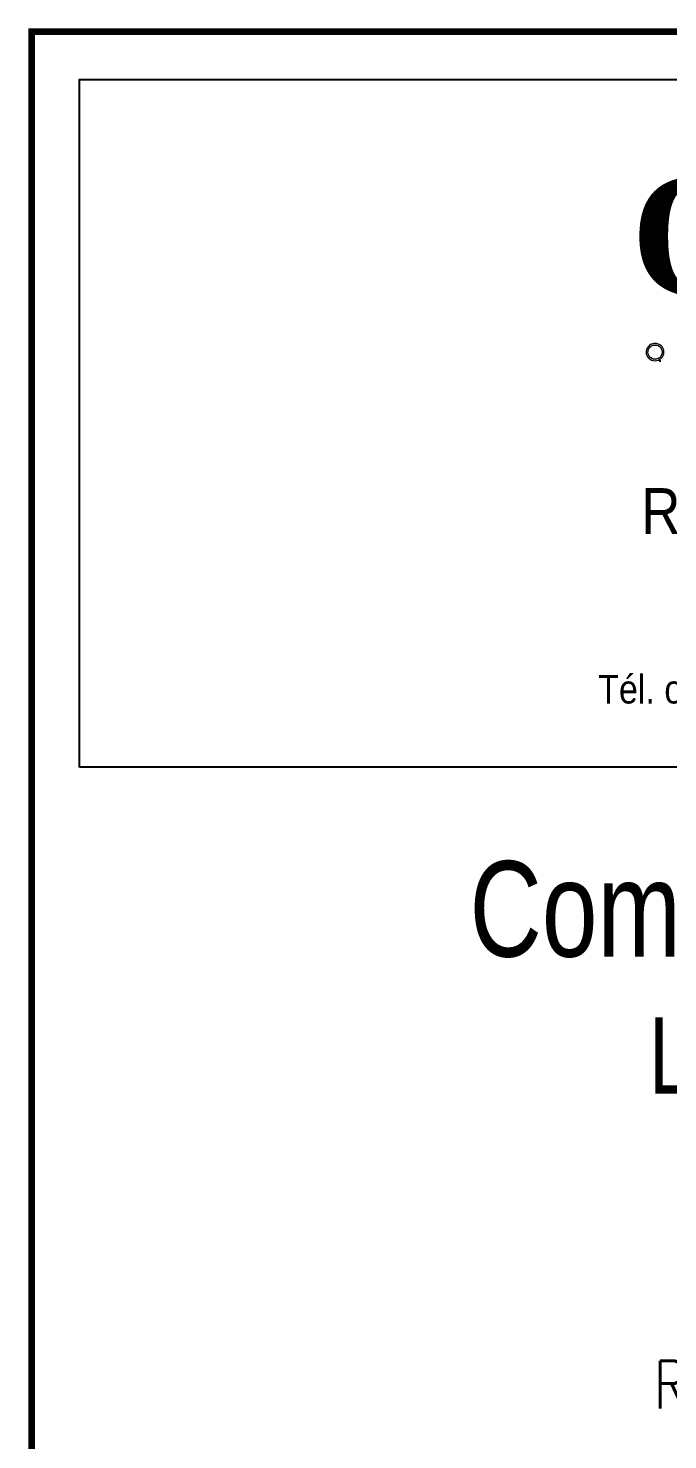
# Model space of a CAD drawing. Header units: millimetres. Extents: x -49 to 1078, y -325 to -37.
# Drawn here: x 877.7 to 944.7, y -185 to -37.2 of the extents above; entities that cross this region are included whole.
import ezdxf
from ezdxf.enums import TextEntityAlignment as Align

# ---------------------------------------------------------------- set-up
doc = ezdxf.new("R2010")
doc.units = ezdxf.units.MM
doc.header["$MEASUREMENT"] = 0
doc.layers.add('Cartouche', color=7, linetype='CONTINUOUS')
doc.styles.add('Cartouche', font='ARIAL.TTF', dxfattribs={"width": 0.85})
doc.styles.add('ORES', font='TIMESBD.TTF')
doc.styles.add('ROMANS', font='romans')
doc.styles.add('SANSSERIF', font='sas_____.pfb')
doc.styles.add('STYLE1', font='ARIAL.TTF', dxfattribs={"height": 10})

# ---------------------------------------------------------------- blocks, each defined once
blk = doc.blocks.new('Cartouche')
at = {"layer": 'Cartouche'}
h = blk.add_hatch(color=7, dxfattribs=at)
h.dxf.hatch_style = 2
edge = h.paths.add_edge_path()
edge.add_spline(control_points=[(75.92, 254.09), (75.92, 254.09), (75.92, 254.09), (76.1, 253.92), (76.19, 253.71), (76.19, 253.45), (76.19, 253.2), (76.1, 252.99), (75.92, 252.81), (75.74, 252.63), (75.52, 252.55), (75.27, 252.55), (75, 252.55), (74.78, 252.63), (74.6, 252.81), (74.42, 252.98), (74.33, 253.19), (74.33, 253.44), (74.33, 253.61), (74.37, 253.76), (74.46, 253.9), (74.54, 254.04), (74.65, 254.15), (74.79, 254.23), (74.93, 254.31), (75.09, 254.35), (75.25, 254.35), (75.52, 254.35), (75.74, 254.27), (75.92, 254.09)], knot_values=[-1, 0, 0, 0, 0, 0, 1, 1, 1, 2, 2, 2, 3, 3, 3, 4, 4, 4, 5, 5, 5, 6, 6, 6, 7, 7, 7, 8, 8, 8, 9, 9, 9, 9], degree=3, periodic=0)
edge = h.paths.add_edge_path()
edge.add_spline(control_points=[(75.26, 252.71), (75.26, 252.71), (75.26, 252.71), (75.4, 252.71), (75.52, 252.75), (75.64, 252.81), (75.76, 252.88), (75.85, 252.96), (75.91, 253.08), (75.98, 253.19), (76.01, 253.31), (76.01, 253.45), (76.01, 253.59), (75.98, 253.71), (75.91, 253.82), (75.85, 253.93), (75.76, 254.02), (75.64, 254.09), (75.52, 254.15), (75.39, 254.19), (75.26, 254.19), (75.13, 254.19), (75.01, 254.15), (74.89, 254.09), (74.77, 254.02), (74.68, 253.93), (74.61, 253.82), (74.55, 253.71), (74.52, 253.58), (74.52, 253.44), (74.52, 253.24), (74.59, 253.07), (74.73, 252.93), (74.88, 252.78), (75.05, 252.71), (75.26, 252.71)], knot_values=[-1, 0, 0, 0, 0, 0, 1, 1, 1, 2, 2, 2, 3, 3, 3, 4, 4, 4, 5, 5, 5, 6, 6, 6, 7, 7, 7, 8, 8, 8, 9, 9, 9, 10, 10, 10, 11, 11, 11, 11], degree=3, periodic=0)
at = {"layer": 'Cartouche', "color": 7, "const_width": 0.698}
blk.add_lwpolyline([(10, 0), (10, 287), (210, 287), (210, 0), (210, 0)], close=True, dxfattribs=at)
at = {"layer": 'Cartouche', "color": 7}
blk.add_lwpolyline([(15, 210), (15, 282), (205, 282), (205, 210)], close=True, dxfattribs=at)
at = {"layer": 'Cartouche', "flags": 128}
blk.add_lwpolyline([(75.69, 252.53), (75.88, 252.53)], dxfattribs=at)
at = {"layer": 'Cartouche', "color": 7, "lineweight": 0}
for points, knots in [([(75.25, 254.35), (75.52, 254.35), (75.74, 254.27), (75.92, 254.09), (76.1, 253.92), (76.19, 253.71), (76.19, 253.45), (76.19, 253.2), (76.1, 252.99), (75.92, 252.81), (75.74, 252.63), (75.52, 252.55), (75.27, 252.55), (75, 252.55), (74.78, 252.63), (74.6, 252.81), (74.42, 252.98), (74.33, 253.19), (74.33, 253.44), (74.33, 253.61), (74.37, 253.76), (74.46, 253.9), (74.54, 254.04), (74.65, 254.15), (74.79, 254.23), (74.93, 254.31), (75.09, 254.35), (75.25, 254.35)], [0, 0, 0, 0, 1, 1, 1, 2, 2, 2, 3, 3, 3, 4, 4, 4, 5, 5, 5, 6, 6, 6, 7, 7, 7, 8, 8, 8, 9, 9, 9, 9]), ([(75.26, 254.19), (75.13, 254.19), (75.01, 254.15), (74.89, 254.09), (74.77, 254.02), (74.68, 253.93), (74.61, 253.82), (74.55, 253.71), (74.52, 253.58), (74.52, 253.44), (74.52, 253.24), (74.59, 253.07), (74.73, 252.93), (74.88, 252.78), (75.05, 252.71), (75.26, 252.71), (75.4, 252.71), (75.52, 252.75), (75.64, 252.81), (75.76, 252.88), (75.85, 252.96), (75.91, 253.08), (75.98, 253.19), (76.01, 253.31), (76.01, 253.45), (76.01, 253.59), (75.98, 253.71), (75.91, 253.82), (75.85, 253.93), (75.76, 254.02), (75.64, 254.09), (75.52, 254.15), (75.39, 254.19), (75.26, 254.19)], [0, 0, 0, 0, 1, 1, 1, 2, 2, 2, 3, 3, 3, 4, 4, 4, 5, 5, 5, 6, 6, 6, 7, 7, 7, 8, 8, 8, 9, 9, 9, 10, 10, 10, 11, 11, 11, 11])]:
    blk.add_open_spline(points, degree=3, knots=knots, dxfattribs=at)
at = {"layer": 'Cartouche', "color": 7, "style": 'ORES'}
blk.add_text('ORES', height=12.3, dxfattribs=at).set_placement((72.71, 259.43))
at = {"layer": 'Cartouche', "color": 7, "style": 'Cartouche', "width": 0.85}
blk.add_text('Route du Grand Peuplier, 12', height=4.7875, dxfattribs=at).set_placement((110, 234.42), align=Align.CENTER)
at = {"layer": 'Cartouche', "color": 7, "linetype": 'Continuous', "style": 'Cartouche', "width": 0.85}
blk.add_text('Tél. odeur gaz: 0800/87.0.87   -   Tél.: 078/78.78.00', height=3, dxfattribs=at).set_placement((110, 216.66), align=Align.CENTER)
at = {"layer": 'Cartouche', "color": 7, "linetype": 'Continuous'}
for tag, height, style, width, p in [('COM', 10, 'STYLE1', 0.75, (110, 190.15)), ('LOC', 8, 'STYLE1', 0.75, (110, 175.8)), ('RUE(1)', 5, 'ROMANS', 0.8, (110, 163.03)), ('RUE(2)', 5, 'ROMANS', 0.8, (110, 152.93)), ('RUE(3)', 5, 'ROMANS', 0.8, (110, 142.84)), ('RUE(4)', 5, 'ROMANS', 0.8, (110, 132.74)), ('RUE(5)', 5, 'ROMANS', 0.8, (110, 122.65)), ('RES', 10, 'ROMANS', 0.5, (110, 87.36))]:
    blk.add_attdef(tag, text='', height=height, dxfattribs=dict(at, style=style, width=width)).set_placement(p, align=Align.CENTER)
at = {"layer": 'Cartouche', "color": 7, "linetype": 'Continuous', "style": 'ROMANS', "width": 0.5}
for tag, p in [('MD1', (17.5, 66)), ('MD1-2', (48.68, 66)), ('MD1-3', (175.15, 66)), ('MD2', (17.5, 61)), ('MD2-2', (48.68, 61)), ('MD2-3', (175.15, 61)), ('MD3', (17.5, 56)), ('MD3-2', (48.68, 56)), ('MD3-3', (175.15, 56)), ('MD4', (17.5, 51)), ('MD4-2', (48.68, 51)), ('MD4-3', (175.15, 51)), ('MD5', (17.5, 46)), ('MD5-2', (48.68, 46)), ('MD5-3', (175.15, 46))]:
    blk.add_attdef(tag, p, '', height=3, dxfattribs=at)
at = {"layer": 'Cartouche', "color": 7, "linetype": 'Continuous', "style": 'ROMANS'}
for tag, p in [('ECH', (57.5, 35.2)), ('DAT', (57.5, 28.6)), ('DES', (57.5, 22))]:
    blk.add_attdef(tag, p, '', height=3, dxfattribs=at)
at = {"layer": 'Cartouche', "color": 7, "linetype": 'Continuous', "style": 'SANSSERIF', "width": 0.65}
blk.add_attdef('NUM', text='', height=12, dxfattribs=at).set_placement((157.5, 30), align=Align.MIDDLE)

msp = doc.modelspace()

# ---------------------------------------------------------------- block references
at = {"layer": 'Cartouche'}
ref = msp.add_blockref('Cartouche', (868.06, -324.56), dxfattribs=at)
ref.add_attrib('COM', 'Commune de Charleroi', dxfattribs={"color": 7, "linetype": 'Continuous', "height": 10, "style": 'STYLE1', "width": 0.75}).set_placement((978.06, -134.4), align=Align.CENTER)
ref.add_attrib('LOC', 'Localité de Couillet', dxfattribs={"color": 7, "linetype": 'Continuous', "height": 8, "style": 'STYLE1', "width": 0.75}).set_placement((978.06, -148.76), align=Align.CENTER)
ref.add_attrib('RUE(3)', "Rue de l'Armée Française", dxfattribs={"color": 7, "linetype": 'Continuous', "height": 5, "style": 'ROMANS', "width": 0.8}).set_placement((978.06, -181.72), align=Align.CENTER)

doc.saveas('drawing.dxf')
